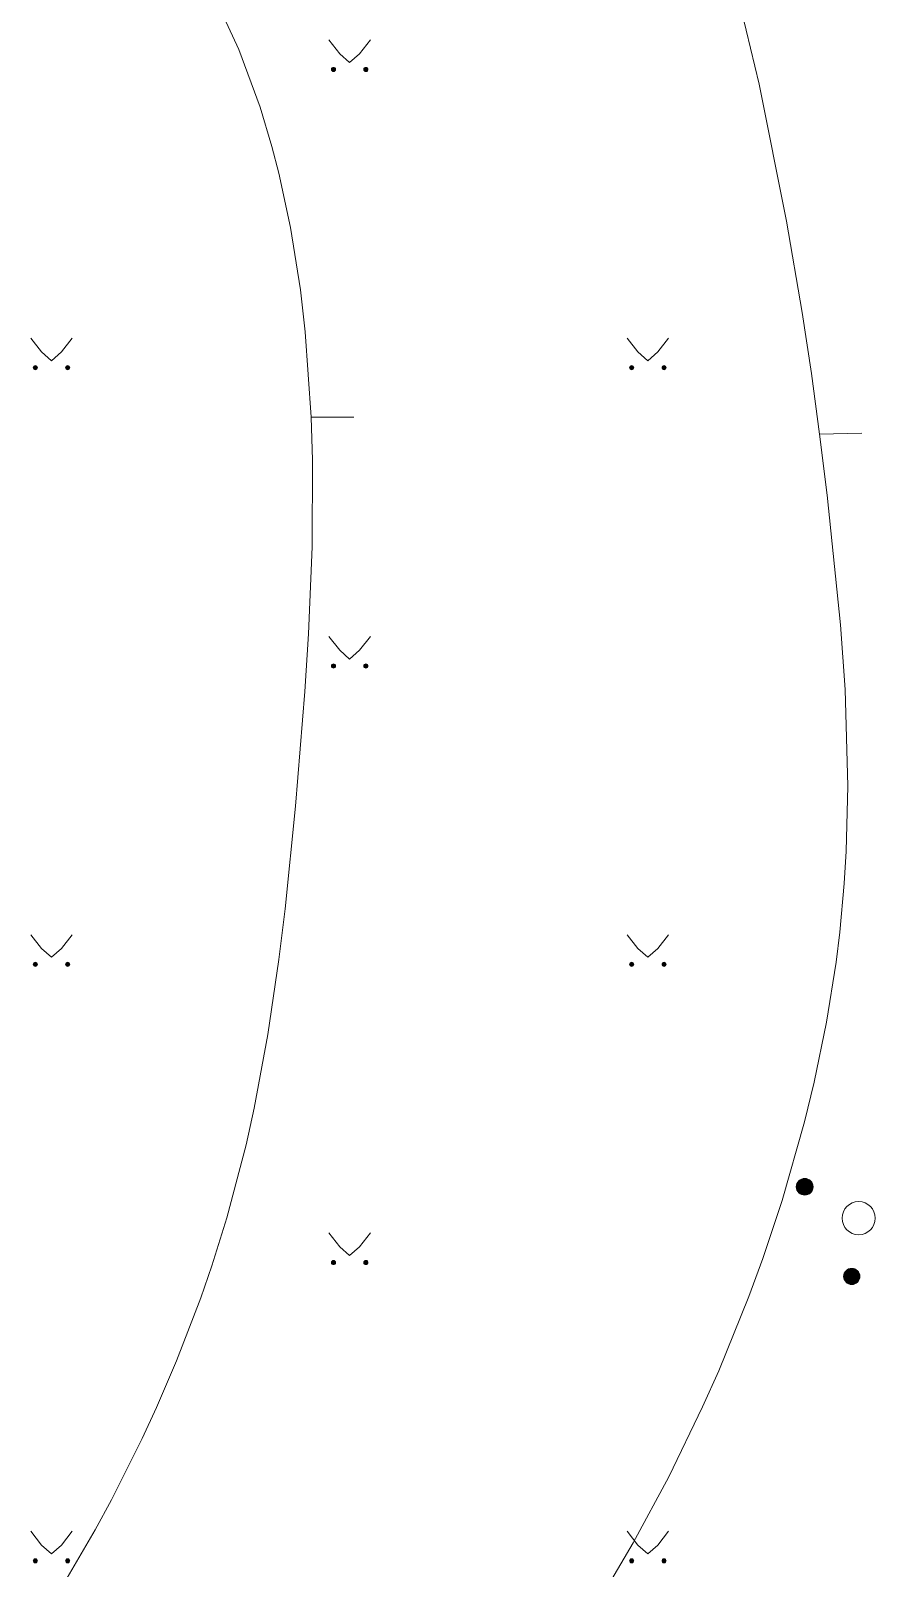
# Model space of a CAD drawing. Extents: x 1000 to 4000, y -5000 to -1000.
# Drawn here: x 1139 to 1178.6, y -4816.6 to -4744.4 of the extents above; entities that cross this region are included whole.
import ezdxf

# ---------------------------------------------------------------- set-up
doc = ezdxf.new("R2010")
doc.units = 0
doc.header["$MEASUREMENT"] = 0
doc.layers.add('СЛОЙ_41', color=7, linetype='CONTINUOUS')
doc.layers.add('СЛОЙ_50', color=7, linetype='CONTINUOUS')

# ---------------------------------------------------------------- blocks, each defined once
blk = doc.blocks.new('*U100')
at = {"layer": 'СЛОЙ_41', "color": 3, "linetype": 'Continuous'}
for points in [[(-2.919, 1.419), (-2.925, 1.468), (-2.919, 1.545)], [(-2.916, 1.391), (-2.919, 1.545), (-2.916, 1.557)], [(-2.919, 1.419), (-2.919, 1.545), (-2.916, 1.391)], [(-2.899, 1.338), (-2.916, 1.557), (-2.899, 1.619)], [(-2.916, 1.391), (-2.916, 1.557), (-2.899, 1.338)], [(-2.892, 1.317), (-2.899, 1.619), (-2.892, 1.632)], [(-2.899, 1.338), (-2.899, 1.619), (-2.892, 1.317)], [(-2.864, 1.267), (-2.892, 1.632), (-2.864, 1.688)], [(-2.892, 1.317), (-2.892, 1.632), (-2.864, 1.267)], [(-2.854, 1.25), (-2.864, 1.688), (-2.854, 1.7)], [(-2.864, 1.267), (-2.864, 1.688), (-2.854, 1.25)], [(-2.816, 1.206), (-2.854, 1.7), (-2.816, 1.749)], [(-2.854, 1.25), (-2.854, 1.7), (-2.816, 1.206)], [(-2.804, 1.191), (-2.816, 1.749), (-2.804, 1.759)], [(-2.816, 1.206), (-2.816, 1.749), (-2.804, 1.191)], [(-2.757, 1.155), (-2.804, 1.759), (-2.757, 1.799)], [(-2.804, 1.191), (-2.804, 1.759), (-2.757, 1.155)], [(-2.743, 1.144), (-2.757, 1.799), (-2.743, 1.807)], [(-2.757, 1.155), (-2.757, 1.799), (-2.743, 1.144)], [(-2.69, 1.117), (-2.743, 1.807), (-2.69, 1.837)], [(-2.743, 1.144), (-2.743, 1.807), (-2.69, 1.117)], [(-2.674, 1.109), (-2.69, 1.837), (-2.674, 1.842)], [(-2.69, 1.117), (-2.69, 1.837), (-2.674, 1.109)], [(-2.616, 1.093), (-2.674, 1.842), (-2.616, 1.861)], [(-2.674, 1.109), (-2.674, 1.842), (-2.616, 1.093)], [(-2.6, 1.088), (-2.616, 1.861), (-2.6, 1.863)], [(-2.616, 1.093), (-2.616, 1.861), (-2.6, 1.088)], [(-2.54, 1.083), (-2.6, 1.863), (-2.54, 1.87)], [(-2.6, 1.088), (-2.6, 1.863), (-2.54, 1.083)], [(-2.54, 1.083), (-2.54, 1.87), (-2.523, 1.082)]]:
    blk.add_solid(points, dxfattribs=at)
at = {"layer": 'СЛОЙ_41', "color": 3, "linetype": 'Continuous', "extrusion": (0, 0, -1)}
for points in [[(2.523, 1.082), (2.54, 1.87), (2.523, 1.869)], [(2.523, 1.082), (2.523, 1.869), (2.463, 1.089)], [(2.463, 1.089), (2.523, 1.869), (2.463, 1.864)], [(2.463, 1.089), (2.463, 1.864), (2.446, 1.091)], [(2.446, 1.091), (2.463, 1.864), (2.446, 1.86)], [(2.446, 1.091), (2.446, 1.86), (2.388, 1.11)], [(2.388, 1.11), (2.446, 1.86), (2.388, 1.844)], [(2.388, 1.11), (2.388, 1.844), (2.372, 1.115)], [(2.372, 1.115), (2.388, 1.844), (2.372, 1.836)], [(2.372, 1.115), (2.372, 1.836), (2.319, 1.145)], [(2.319, 1.145), (2.372, 1.836), (2.319, 1.809)], [(2.319, 1.145), (2.319, 1.809), (2.305, 1.153)], [(2.305, 1.153), (2.319, 1.809), (2.305, 1.797)], [(2.305, 1.153), (2.305, 1.797), (2.259, 1.193)], [(2.259, 1.193), (2.305, 1.797), (2.259, 1.761)], [(2.259, 1.193), (2.259, 1.761), (2.246, 1.204)], [(2.246, 1.204), (2.259, 1.761), (2.246, 1.747)], [(2.246, 1.204), (2.246, 1.747), (2.208, 1.252)], [(2.208, 1.252), (2.246, 1.747), (2.208, 1.702)], [(2.208, 1.252), (2.208, 1.702), (2.199, 1.264)], [(2.199, 1.264), (2.208, 1.702), (2.199, 1.685)], [(2.199, 1.264), (2.199, 1.685), (2.17, 1.32)], [(2.17, 1.32), (2.199, 1.685), (2.17, 1.635)], [(2.17, 1.32), (2.17, 1.635), (2.164, 1.333)], [(2.164, 1.333), (2.17, 1.635), (2.164, 1.615)], [(2.164, 1.333), (2.164, 1.615), (2.146, 1.396)], [(2.146, 1.396), (2.164, 1.615), (2.146, 1.562)], [(2.146, 1.396), (2.146, 1.562), (2.143, 1.408)], [(2.143, 1.408), (2.146, 1.562), (2.143, 1.534)], [(2.143, 1.408), (2.143, 1.534), (2.137, 1.485)]]:
    blk.add_solid(points, dxfattribs=at)
blk = doc.blocks.new('*U102')
at = {"layer": 'СЛОЙ_41', "color": 3, "linetype": 'Continuous'}
for points in [[(-0.698, -2.79), (-0.704, -2.743), (-0.698, -2.669)], [(-0.695, -2.817), (-0.698, -2.669), (-0.695, -2.657)], [(-0.698, -2.79), (-0.698, -2.669), (-0.695, -2.817)], [(-0.678, -2.869), (-0.695, -2.657), (-0.678, -2.597)], [(-0.695, -2.817), (-0.695, -2.657), (-0.678, -2.869)], [(-0.672, -2.888), (-0.678, -2.597), (-0.672, -2.584)], [(-0.678, -2.869), (-0.678, -2.597), (-0.672, -2.888)], [(-0.644, -2.937), (-0.672, -2.584), (-0.644, -2.53)], [(-0.672, -2.888), (-0.672, -2.584), (-0.644, -2.937)], [(-0.635, -2.953), (-0.644, -2.53), (-0.635, -2.518)], [(-0.644, -2.937), (-0.644, -2.53), (-0.635, -2.953)], [(-0.598, -2.996), (-0.635, -2.518), (-0.598, -2.471)], [(-0.635, -2.953), (-0.635, -2.518), (-0.598, -2.996)], [(-0.587, -3.01), (-0.598, -2.471), (-0.587, -2.461)], [(-0.598, -2.996), (-0.598, -2.471), (-0.587, -3.01)], [(-0.542, -3.045), (-0.587, -2.461), (-0.542, -2.423)], [(-0.587, -3.01), (-0.587, -2.461), (-0.542, -3.045)], [(-0.528, -3.056), (-0.542, -2.423), (-0.528, -2.415)], [(-0.542, -3.045), (-0.542, -2.423), (-0.528, -3.056)], [(-0.477, -3.082), (-0.528, -2.415), (-0.477, -2.386)], [(-0.528, -3.056), (-0.528, -2.415), (-0.477, -3.082)], [(-0.461, -3.09), (-0.477, -2.386), (-0.461, -2.381)], [(-0.477, -3.082), (-0.477, -2.386), (-0.461, -3.09)], [(-0.406, -3.105), (-0.461, -2.381), (-0.406, -2.363)], [(-0.461, -3.09), (-0.461, -2.381), (-0.406, -3.105)], [(-0.389, -3.11), (-0.406, -2.363), (-0.389, -2.361)], [(-0.406, -3.105), (-0.406, -2.363), (-0.389, -3.11)], [(-0.332, -3.114), (-0.389, -2.361), (-0.332, -2.354)], [(-0.389, -3.11), (-0.389, -2.361), (-0.332, -3.114)], [(-0.332, -3.114), (-0.332, -2.354), (-0.315, -3.115)]]:
    blk.add_solid(points, dxfattribs=at)
at = {"layer": 'СЛОЙ_41', "color": 3, "linetype": 'Continuous', "extrusion": (0, 0, -1)}
for points in [[(0.315, -3.115), (0.332, -2.354), (0.315, -2.355)], [(0.315, -3.115), (0.315, -2.355), (0.257, -3.108)], [(0.257, -3.108), (0.315, -2.355), (0.257, -2.36)], [(0.257, -3.108), (0.257, -2.36), (0.241, -3.106)], [(0.241, -3.106), (0.257, -2.36), (0.241, -2.364)], [(0.241, -3.106), (0.241, -2.364), (0.185, -3.088)], [(0.185, -3.088), (0.241, -2.364), (0.185, -2.38)], [(0.185, -3.088), (0.185, -2.38), (0.17, -3.083)], [(0.17, -3.083), (0.185, -2.38), (0.17, -2.388)], [(0.17, -3.083), (0.17, -2.388), (0.119, -3.054)], [(0.119, -3.054), (0.17, -2.388), (0.119, -2.413)], [(0.119, -3.054), (0.119, -2.413), (0.105, -3.047)], [(0.105, -3.047), (0.119, -2.413), (0.105, -2.424)], [(0.105, -3.047), (0.105, -2.424), (0.06, -3.008)], [(0.06, -3.008), (0.105, -2.424), (0.06, -2.46)], [(0.06, -3.008), (0.06, -2.46), (0.048, -2.998)], [(0.048, -2.998), (0.06, -2.46), (0.048, -2.473)], [(0.048, -2.998), (0.048, -2.473), (0.011, -2.951)], [(0.011, -2.951), (0.048, -2.473), (0.011, -2.516)], [(0.011, -2.951), (0.011, -2.516), (0.002, -2.939)], [(0.002, -2.939), (0.011, -2.516), (0.002, -2.533)], [(0.002, -2.939), (0.002, -2.533), (-0.025, -2.885)], [(-0.025, -2.885), (0.002, -2.533), (-0.025, -2.581)], [(-0.025, -2.885), (-0.025, -2.581), (-0.032, -2.873)], [(-0.032, -2.873), (-0.025, -2.581), (-0.032, -2.601)], [(-0.032, -2.873), (-0.032, -2.601), (-0.048, -2.812)], [(-0.048, -2.812), (-0.032, -2.601), (-0.048, -2.652)], [(-0.048, -2.812), (-0.048, -2.652), (-0.052, -2.801)], [(-0.052, -2.801), (-0.048, -2.652), (-0.052, -2.679)], [(-0.052, -2.801), (-0.052, -2.679), (-0.057, -2.726)]]:
    blk.add_solid(points, dxfattribs=at)

msp = doc.modelspace()

# ---------------------------------------------------------------- linework, layer by layer
at = {"layer": 'СЛОЙ_41', "color": 253, "linetype": 'Continuous', "lineweight": 0}
for p, q in [((1152.954, -4744.838), (1153.464, -4745.488)), ((1154.904, -4744.838), (1154.394, -4745.488)), ((1153.464, -4745.488), (1153.924, -4745.898)), ((1154.394, -4745.488), (1153.924, -4745.898)), ((1138.954, -4758.838), (1139.464, -4759.488)), ((1140.904, -4758.838), (1140.394, -4759.488)), ((1166.954, -4758.838), (1167.464, -4759.488)), ((1168.904, -4758.838), (1168.394, -4759.488)), ((1139.464, -4759.488), (1139.924, -4759.898)), ((1140.394, -4759.488), (1139.924, -4759.898)), ((1167.464, -4759.488), (1167.924, -4759.898)), ((1168.394, -4759.488), (1167.924, -4759.898)), ((1152.954, -4772.838), (1153.464, -4773.488)), ((1154.904, -4772.838), (1154.394, -4773.488)), ((1153.464, -4773.488), (1153.924, -4773.898)), ((1154.394, -4773.488), (1153.924, -4773.898)), ((1138.954, -4786.838), (1139.464, -4787.488)), ((1140.904, -4786.838), (1140.394, -4787.488)), ((1166.954, -4786.838), (1167.464, -4787.488)), ((1168.904, -4786.838), (1168.394, -4787.488)), ((1139.464, -4787.488), (1139.924, -4787.898)), ((1140.394, -4787.488), (1139.924, -4787.898)), ((1167.464, -4787.488), (1167.924, -4787.898)), ((1168.394, -4787.488), (1167.924, -4787.898)), ((1152.954, -4800.838), (1153.464, -4801.488)), ((1154.904, -4800.838), (1154.394, -4801.488)), ((1153.464, -4801.488), (1153.924, -4801.898)), ((1154.394, -4801.488), (1153.924, -4801.898)), ((1138.954, -4814.838), (1139.464, -4815.488)), ((1140.904, -4814.838), (1140.394, -4815.488)), ((1166.954, -4814.838), (1167.464, -4815.488)), ((1168.904, -4814.838), (1168.394, -4815.488)), ((1139.464, -4815.488), (1139.924, -4815.898)), ((1140.394, -4815.488), (1139.924, -4815.898)), ((1167.464, -4815.488), (1167.924, -4815.898)), ((1168.394, -4815.488), (1167.924, -4815.898))]:
    msp.add_line(p, q, dxfattribs=at)
for centre, radius in [((1153.168, -4746.226), 0.0976), ((1154.689, -4746.226), 0.0976), ((1139.168, -4760.226), 0.0976), ((1140.689, -4760.226), 0.0976), ((1167.168, -4760.226), 0.0976), ((1168.689, -4760.226), 0.0976), ((1153.168, -4774.226), 0.0976), ((1154.689, -4774.226), 0.0976), ((1139.168, -4788.226), 0.0976), ((1140.689, -4788.226), 0.0976), ((1167.168, -4788.226), 0.0976), ((1168.689, -4788.226), 0.0976), ((1175.292, -4798.668), 0.394), ((1177.824, -4800.144), 0.78), ((1153.168, -4802.226), 0.0976), ((1154.689, -4802.226), 0.0976), ((1177.5, -4802.879), 0.381), ((1139.168, -4816.226), 0.0976), ((1140.689, -4816.226), 0.0976), ((1167.168, -4816.226), 0.0976), ((1168.689, -4816.226), 0.0976)]:
    msp.add_circle(centre, radius, dxfattribs=at)
for points in [[(1153.072, -4746.245), (1153.07, -4746.226), (1153.072, -4746.207)], [(1153.077, -4746.263), (1153.072, -4746.207), (1153.077, -4746.189)], [(1153.072, -4746.245), (1153.072, -4746.207), (1153.077, -4746.263)], [(1153.086, -4746.28), (1153.077, -4746.189), (1153.086, -4746.172)], [(1153.077, -4746.263), (1153.077, -4746.189), (1153.086, -4746.28)], [(1153.099, -4746.295), (1153.086, -4746.172), (1153.099, -4746.157)], [(1153.086, -4746.28), (1153.086, -4746.172), (1153.099, -4746.295)], [(1153.113, -4746.307), (1153.099, -4746.157), (1153.113, -4746.145)], [(1153.099, -4746.295), (1153.099, -4746.157), (1153.113, -4746.307)], [(1153.13, -4746.316), (1153.113, -4746.145), (1153.13, -4746.136)], [(1153.113, -4746.307), (1153.113, -4746.145), (1153.13, -4746.316)], [(1153.149, -4746.322), (1153.13, -4746.136), (1153.149, -4746.13)], [(1153.13, -4746.316), (1153.13, -4746.136), (1153.149, -4746.322)], [(1153.168, -4746.324), (1153.149, -4746.13), (1153.168, -4746.128)], [(1153.149, -4746.322), (1153.149, -4746.13), (1153.168, -4746.324)], [(1154.593, -4746.245), (1154.591, -4746.226), (1154.593, -4746.207)], [(1154.598, -4746.263), (1154.593, -4746.207), (1154.598, -4746.189)], [(1154.593, -4746.245), (1154.593, -4746.207), (1154.598, -4746.263)], [(1154.607, -4746.28), (1154.598, -4746.189), (1154.607, -4746.172)], [(1154.598, -4746.263), (1154.598, -4746.189), (1154.607, -4746.28)], [(1154.62, -4746.295), (1154.607, -4746.172), (1154.62, -4746.157)], [(1154.607, -4746.28), (1154.607, -4746.172), (1154.62, -4746.295)], [(1154.634, -4746.307), (1154.62, -4746.157), (1154.634, -4746.145)], [(1154.62, -4746.295), (1154.62, -4746.157), (1154.634, -4746.307)], [(1154.651, -4746.316), (1154.634, -4746.145), (1154.651, -4746.136)], [(1154.634, -4746.307), (1154.634, -4746.145), (1154.651, -4746.316)], [(1154.67, -4746.322), (1154.651, -4746.136), (1154.67, -4746.13)], [(1154.651, -4746.316), (1154.651, -4746.136), (1154.67, -4746.322)], [(1154.689, -4746.324), (1154.67, -4746.13), (1154.689, -4746.128)], [(1154.67, -4746.322), (1154.67, -4746.13), (1154.689, -4746.324)], [(1139.072, -4760.245), (1139.07, -4760.226), (1139.072, -4760.207)], [(1139.077, -4760.263), (1139.072, -4760.207), (1139.077, -4760.189)], [(1139.072, -4760.245), (1139.072, -4760.207), (1139.077, -4760.263)], [(1139.086, -4760.28), (1139.077, -4760.189), (1139.086, -4760.172)], [(1139.077, -4760.263), (1139.077, -4760.189), (1139.086, -4760.28)], [(1139.099, -4760.295), (1139.086, -4760.172), (1139.099, -4760.157)], [(1139.086, -4760.28), (1139.086, -4760.172), (1139.099, -4760.295)], [(1139.113, -4760.307), (1139.099, -4760.157), (1139.113, -4760.145)], [(1139.099, -4760.295), (1139.099, -4760.157), (1139.113, -4760.307)], [(1139.13, -4760.316), (1139.113, -4760.145), (1139.13, -4760.136)], [(1139.113, -4760.307), (1139.113, -4760.145), (1139.13, -4760.316)], [(1139.149, -4760.322), (1139.13, -4760.136), (1139.149, -4760.13)], [(1139.13, -4760.316), (1139.13, -4760.136), (1139.149, -4760.322)], [(1139.168, -4760.324), (1139.149, -4760.13), (1139.168, -4760.128)], [(1139.149, -4760.322), (1139.149, -4760.13), (1139.168, -4760.324)], [(1140.593, -4760.245), (1140.591, -4760.226), (1140.593, -4760.207)], [(1140.598, -4760.263), (1140.593, -4760.207), (1140.598, -4760.189)], [(1140.593, -4760.245), (1140.593, -4760.207), (1140.598, -4760.263)], [(1140.607, -4760.28), (1140.598, -4760.189), (1140.607, -4760.172)], [(1140.598, -4760.263), (1140.598, -4760.189), (1140.607, -4760.28)], [(1140.62, -4760.295), (1140.607, -4760.172), (1140.62, -4760.157)], [(1140.607, -4760.28), (1140.607, -4760.172), (1140.62, -4760.295)], [(1140.634, -4760.307), (1140.62, -4760.157), (1140.634, -4760.145)], [(1140.62, -4760.295), (1140.62, -4760.157), (1140.634, -4760.307)], [(1140.651, -4760.316), (1140.634, -4760.145), (1140.651, -4760.136)], [(1140.634, -4760.307), (1140.634, -4760.145), (1140.651, -4760.316)], [(1140.67, -4760.322), (1140.651, -4760.136), (1140.67, -4760.13)], [(1140.651, -4760.316), (1140.651, -4760.136), (1140.67, -4760.322)], [(1140.689, -4760.324), (1140.67, -4760.13), (1140.689, -4760.128)], [(1140.67, -4760.322), (1140.67, -4760.13), (1140.689, -4760.324)], [(1167.072, -4760.245), (1167.07, -4760.226), (1167.072, -4760.207)], [(1167.077, -4760.263), (1167.072, -4760.207), (1167.077, -4760.189)], [(1167.072, -4760.245), (1167.072, -4760.207), (1167.077, -4760.263)], [(1167.086, -4760.28), (1167.077, -4760.189), (1167.086, -4760.172)], [(1167.077, -4760.263), (1167.077, -4760.189), (1167.086, -4760.28)], [(1167.099, -4760.295), (1167.086, -4760.172), (1167.099, -4760.157)], [(1167.086, -4760.28), (1167.086, -4760.172), (1167.099, -4760.295)], [(1167.113, -4760.307), (1167.099, -4760.157), (1167.113, -4760.145)], [(1167.099, -4760.295), (1167.099, -4760.157), (1167.113, -4760.307)], [(1167.13, -4760.316), (1167.113, -4760.145), (1167.13, -4760.136)], [(1167.113, -4760.307), (1167.113, -4760.145), (1167.13, -4760.316)], [(1167.149, -4760.322), (1167.13, -4760.136), (1167.149, -4760.13)], [(1167.13, -4760.316), (1167.13, -4760.136), (1167.149, -4760.322)], [(1167.168, -4760.324), (1167.149, -4760.13), (1167.168, -4760.128)], [(1167.149, -4760.322), (1167.149, -4760.13), (1167.168, -4760.324)], [(1168.593, -4760.245), (1168.591, -4760.226), (1168.593, -4760.207)], [(1168.598, -4760.263), (1168.593, -4760.207), (1168.598, -4760.189)], [(1168.593, -4760.245), (1168.593, -4760.207), (1168.598, -4760.263)], [(1168.607, -4760.28), (1168.598, -4760.189), (1168.607, -4760.172)], [(1168.598, -4760.263), (1168.598, -4760.189), (1168.607, -4760.28)], [(1168.62, -4760.295), (1168.607, -4760.172), (1168.62, -4760.157)], [(1168.607, -4760.28), (1168.607, -4760.172), (1168.62, -4760.295)], [(1168.634, -4760.307), (1168.62, -4760.157), (1168.634, -4760.145)], [(1168.62, -4760.295), (1168.62, -4760.157), (1168.634, -4760.307)], [(1168.651, -4760.316), (1168.634, -4760.145), (1168.651, -4760.136)], [(1168.634, -4760.307), (1168.634, -4760.145), (1168.651, -4760.316)], [(1168.67, -4760.322), (1168.651, -4760.136), (1168.67, -4760.13)], [(1168.651, -4760.316), (1168.651, -4760.136), (1168.67, -4760.322)], [(1168.689, -4760.324), (1168.67, -4760.13), (1168.689, -4760.128)], [(1168.67, -4760.322), (1168.67, -4760.13), (1168.689, -4760.324)], [(1153.072, -4774.245), (1153.07, -4774.226), (1153.072, -4774.207)], [(1153.077, -4774.263), (1153.072, -4774.207), (1153.077, -4774.189)], [(1153.072, -4774.245), (1153.072, -4774.207), (1153.077, -4774.263)], [(1153.086, -4774.28), (1153.077, -4774.189), (1153.086, -4774.172)], [(1153.077, -4774.263), (1153.077, -4774.189), (1153.086, -4774.28)], [(1153.099, -4774.295), (1153.086, -4774.172), (1153.099, -4774.157)], [(1153.086, -4774.28), (1153.086, -4774.172), (1153.099, -4774.295)], [(1153.113, -4774.307), (1153.099, -4774.157), (1153.113, -4774.145)], [(1153.099, -4774.295), (1153.099, -4774.157), (1153.113, -4774.307)], [(1153.13, -4774.316), (1153.113, -4774.145), (1153.13, -4774.136)], [(1153.113, -4774.307), (1153.113, -4774.145), (1153.13, -4774.316)], [(1153.149, -4774.322), (1153.13, -4774.136), (1153.149, -4774.13)], [(1153.13, -4774.316), (1153.13, -4774.136), (1153.149, -4774.322)], [(1153.168, -4774.324), (1153.149, -4774.13), (1153.168, -4774.128)], [(1153.149, -4774.322), (1153.149, -4774.13), (1153.168, -4774.324)], [(1154.593, -4774.245), (1154.591, -4774.226), (1154.593, -4774.207)], [(1154.598, -4774.263), (1154.593, -4774.207), (1154.598, -4774.189)], [(1154.593, -4774.245), (1154.593, -4774.207), (1154.598, -4774.263)], [(1154.607, -4774.28), (1154.598, -4774.189), (1154.607, -4774.172)], [(1154.598, -4774.263), (1154.598, -4774.189), (1154.607, -4774.28)], [(1154.62, -4774.295), (1154.607, -4774.172), (1154.62, -4774.157)], [(1154.607, -4774.28), (1154.607, -4774.172), (1154.62, -4774.295)], [(1154.634, -4774.307), (1154.62, -4774.157), (1154.634, -4774.145)], [(1154.62, -4774.295), (1154.62, -4774.157), (1154.634, -4774.307)], [(1154.651, -4774.316), (1154.634, -4774.145), (1154.651, -4774.136)], [(1154.634, -4774.307), (1154.634, -4774.145), (1154.651, -4774.316)], [(1154.67, -4774.322), (1154.651, -4774.136), (1154.67, -4774.13)], [(1154.651, -4774.316), (1154.651, -4774.136), (1154.67, -4774.322)], [(1154.689, -4774.324), (1154.67, -4774.13), (1154.689, -4774.128)], [(1154.67, -4774.322), (1154.67, -4774.13), (1154.689, -4774.324)], [(1139.113, -4788.307), (1139.099, -4788.157), (1139.113, -4788.145)], [(1139.13, -4788.316), (1139.113, -4788.145), (1139.13, -4788.136)], [(1139.113, -4788.307), (1139.113, -4788.145), (1139.13, -4788.316)], [(1139.149, -4788.322), (1139.13, -4788.136), (1139.149, -4788.13)], [(1139.13, -4788.316), (1139.13, -4788.136), (1139.149, -4788.322)], [(1139.168, -4788.324), (1139.149, -4788.13), (1139.168, -4788.128)], [(1139.149, -4788.322), (1139.149, -4788.13), (1139.168, -4788.324)], [(1140.634, -4788.307), (1140.62, -4788.157), (1140.634, -4788.145)], [(1140.651, -4788.316), (1140.634, -4788.145), (1140.651, -4788.136)], [(1140.634, -4788.307), (1140.634, -4788.145), (1140.651, -4788.316)], [(1140.67, -4788.322), (1140.651, -4788.136), (1140.67, -4788.13)], [(1140.651, -4788.316), (1140.651, -4788.136), (1140.67, -4788.322)], [(1140.689, -4788.324), (1140.67, -4788.13), (1140.689, -4788.128)], [(1140.67, -4788.322), (1140.67, -4788.13), (1140.689, -4788.324)], [(1167.113, -4788.307), (1167.099, -4788.157), (1167.113, -4788.145)], [(1167.13, -4788.316), (1167.113, -4788.145), (1167.13, -4788.136)], [(1167.113, -4788.307), (1167.113, -4788.145), (1167.13, -4788.316)], [(1167.149, -4788.322), (1167.13, -4788.136), (1167.149, -4788.13)], [(1167.13, -4788.316), (1167.13, -4788.136), (1167.149, -4788.322)], [(1167.168, -4788.324), (1167.149, -4788.13), (1167.168, -4788.128)], [(1167.149, -4788.322), (1167.149, -4788.13), (1167.168, -4788.324)], [(1168.634, -4788.307), (1168.62, -4788.157), (1168.634, -4788.145)], [(1168.651, -4788.316), (1168.634, -4788.145), (1168.651, -4788.136)], [(1168.634, -4788.307), (1168.634, -4788.145), (1168.651, -4788.316)], [(1168.67, -4788.322), (1168.651, -4788.136), (1168.67, -4788.13)], [(1168.651, -4788.316), (1168.651, -4788.136), (1168.67, -4788.322)], [(1168.689, -4788.324), (1168.67, -4788.13), (1168.689, -4788.128)], [(1168.67, -4788.322), (1168.67, -4788.13), (1168.689, -4788.324)], [(1139.072, -4788.245), (1139.07, -4788.226), (1139.072, -4788.207)], [(1139.077, -4788.263), (1139.072, -4788.207), (1139.077, -4788.189)], [(1139.072, -4788.245), (1139.072, -4788.207), (1139.077, -4788.263)], [(1139.086, -4788.28), (1139.077, -4788.189), (1139.086, -4788.172)], [(1139.077, -4788.263), (1139.077, -4788.189), (1139.086, -4788.28)], [(1139.099, -4788.295), (1139.086, -4788.172), (1139.099, -4788.157)], [(1139.086, -4788.28), (1139.086, -4788.172), (1139.099, -4788.295)], [(1139.099, -4788.295), (1139.099, -4788.157), (1139.113, -4788.307)], [(1140.593, -4788.245), (1140.591, -4788.226), (1140.593, -4788.207)], [(1140.598, -4788.263), (1140.593, -4788.207), (1140.598, -4788.189)], [(1140.593, -4788.245), (1140.593, -4788.207), (1140.598, -4788.263)], [(1140.607, -4788.28), (1140.598, -4788.189), (1140.607, -4788.172)], [(1140.598, -4788.263), (1140.598, -4788.189), (1140.607, -4788.28)], [(1140.62, -4788.295), (1140.607, -4788.172), (1140.62, -4788.157)], [(1140.607, -4788.28), (1140.607, -4788.172), (1140.62, -4788.295)], [(1140.62, -4788.295), (1140.62, -4788.157), (1140.634, -4788.307)], [(1167.072, -4788.245), (1167.07, -4788.226), (1167.072, -4788.207)], [(1167.077, -4788.263), (1167.072, -4788.207), (1167.077, -4788.189)], [(1167.072, -4788.245), (1167.072, -4788.207), (1167.077, -4788.263)], [(1167.086, -4788.28), (1167.077, -4788.189), (1167.086, -4788.172)], [(1167.077, -4788.263), (1167.077, -4788.189), (1167.086, -4788.28)], [(1167.099, -4788.295), (1167.086, -4788.172), (1167.099, -4788.157)], [(1167.086, -4788.28), (1167.086, -4788.172), (1167.099, -4788.295)], [(1167.099, -4788.295), (1167.099, -4788.157), (1167.113, -4788.307)], [(1168.593, -4788.245), (1168.591, -4788.226), (1168.593, -4788.207)], [(1168.598, -4788.263), (1168.593, -4788.207), (1168.598, -4788.189)], [(1168.593, -4788.245), (1168.593, -4788.207), (1168.598, -4788.263)], [(1168.607, -4788.28), (1168.598, -4788.189), (1168.607, -4788.172)], [(1168.598, -4788.263), (1168.598, -4788.189), (1168.607, -4788.28)], [(1168.62, -4788.295), (1168.607, -4788.172), (1168.62, -4788.157)], [(1168.607, -4788.28), (1168.607, -4788.172), (1168.62, -4788.295)], [(1168.62, -4788.295), (1168.62, -4788.157), (1168.634, -4788.307)], [(1153.072, -4802.245), (1153.07, -4802.226), (1153.072, -4802.207)], [(1153.077, -4802.263), (1153.072, -4802.207), (1153.077, -4802.189)], [(1153.072, -4802.245), (1153.072, -4802.207), (1153.077, -4802.263)], [(1153.086, -4802.28), (1153.077, -4802.189), (1153.086, -4802.172)], [(1153.077, -4802.263), (1153.077, -4802.189), (1153.086, -4802.28)], [(1153.099, -4802.295), (1153.086, -4802.172), (1153.099, -4802.157)], [(1153.086, -4802.28), (1153.086, -4802.172), (1153.099, -4802.295)], [(1153.113, -4802.307), (1153.099, -4802.157), (1153.113, -4802.145)], [(1153.099, -4802.295), (1153.099, -4802.157), (1153.113, -4802.307)], [(1153.13, -4802.316), (1153.113, -4802.145), (1153.13, -4802.136)], [(1153.113, -4802.307), (1153.113, -4802.145), (1153.13, -4802.316)], [(1153.149, -4802.322), (1153.13, -4802.136), (1153.149, -4802.13)], [(1153.13, -4802.316), (1153.13, -4802.136), (1153.149, -4802.322)], [(1153.168, -4802.324), (1153.149, -4802.13), (1153.168, -4802.128)], [(1153.149, -4802.322), (1153.149, -4802.13), (1153.168, -4802.324)], [(1154.593, -4802.245), (1154.591, -4802.226), (1154.593, -4802.207)], [(1154.598, -4802.263), (1154.593, -4802.207), (1154.598, -4802.189)], [(1154.593, -4802.245), (1154.593, -4802.207), (1154.598, -4802.263)], [(1154.607, -4802.28), (1154.598, -4802.189), (1154.607, -4802.172)], [(1154.598, -4802.263), (1154.598, -4802.189), (1154.607, -4802.28)], [(1154.62, -4802.295), (1154.607, -4802.172), (1154.62, -4802.157)], [(1154.607, -4802.28), (1154.607, -4802.172), (1154.62, -4802.295)], [(1154.634, -4802.307), (1154.62, -4802.157), (1154.634, -4802.145)], [(1154.62, -4802.295), (1154.62, -4802.157), (1154.634, -4802.307)], [(1154.651, -4802.316), (1154.634, -4802.145), (1154.651, -4802.136)], [(1154.634, -4802.307), (1154.634, -4802.145), (1154.651, -4802.316)], [(1154.67, -4802.322), (1154.651, -4802.136), (1154.67, -4802.13)], [(1154.651, -4802.316), (1154.651, -4802.136), (1154.67, -4802.322)], [(1154.689, -4802.324), (1154.67, -4802.13), (1154.689, -4802.128)], [(1154.67, -4802.322), (1154.67, -4802.13), (1154.689, -4802.324)], [(1139.072, -4816.245), (1139.07, -4816.226), (1139.072, -4816.207)], [(1139.077, -4816.263), (1139.072, -4816.207), (1139.077, -4816.189)], [(1139.072, -4816.245), (1139.072, -4816.207), (1139.077, -4816.263)], [(1139.086, -4816.28), (1139.077, -4816.189), (1139.086, -4816.172)], [(1139.077, -4816.263), (1139.077, -4816.189), (1139.086, -4816.28)], [(1139.099, -4816.295), (1139.086, -4816.172), (1139.099, -4816.157)], [(1139.086, -4816.28), (1139.086, -4816.172), (1139.099, -4816.295)], [(1139.113, -4816.307), (1139.099, -4816.157), (1139.113, -4816.145)], [(1139.099, -4816.295), (1139.099, -4816.157), (1139.113, -4816.307)], [(1139.13, -4816.316), (1139.113, -4816.145), (1139.13, -4816.136)], [(1139.113, -4816.307), (1139.113, -4816.145), (1139.13, -4816.316)], [(1139.149, -4816.322), (1139.13, -4816.136), (1139.149, -4816.13)], [(1139.13, -4816.316), (1139.13, -4816.136), (1139.149, -4816.322)], [(1139.168, -4816.324), (1139.149, -4816.13), (1139.168, -4816.128)], [(1139.149, -4816.322), (1139.149, -4816.13), (1139.168, -4816.324)], [(1140.593, -4816.245), (1140.591, -4816.226), (1140.593, -4816.207)], [(1140.598, -4816.263), (1140.593, -4816.207), (1140.598, -4816.189)], [(1140.593, -4816.245), (1140.593, -4816.207), (1140.598, -4816.263)], [(1140.607, -4816.28), (1140.598, -4816.189), (1140.607, -4816.172)], [(1140.598, -4816.263), (1140.598, -4816.189), (1140.607, -4816.28)], [(1140.62, -4816.295), (1140.607, -4816.172), (1140.62, -4816.157)], [(1140.607, -4816.28), (1140.607, -4816.172), (1140.62, -4816.295)], [(1140.634, -4816.307), (1140.62, -4816.157), (1140.634, -4816.145)], [(1140.62, -4816.295), (1140.62, -4816.157), (1140.634, -4816.307)], [(1140.651, -4816.316), (1140.634, -4816.145), (1140.651, -4816.136)], [(1140.634, -4816.307), (1140.634, -4816.145), (1140.651, -4816.316)], [(1140.67, -4816.322), (1140.651, -4816.136), (1140.67, -4816.13)], [(1140.651, -4816.316), (1140.651, -4816.136), (1140.67, -4816.322)], [(1140.689, -4816.324), (1140.67, -4816.13), (1140.689, -4816.128)], [(1140.67, -4816.322), (1140.67, -4816.13), (1140.689, -4816.324)], [(1167.072, -4816.245), (1167.07, -4816.226), (1167.072, -4816.207)], [(1167.077, -4816.263), (1167.072, -4816.207), (1167.077, -4816.189)], [(1167.072, -4816.245), (1167.072, -4816.207), (1167.077, -4816.263)], [(1167.086, -4816.28), (1167.077, -4816.189), (1167.086, -4816.172)], [(1167.077, -4816.263), (1167.077, -4816.189), (1167.086, -4816.28)], [(1167.099, -4816.295), (1167.086, -4816.172), (1167.099, -4816.157)], [(1167.086, -4816.28), (1167.086, -4816.172), (1167.099, -4816.295)], [(1167.113, -4816.307), (1167.099, -4816.157), (1167.113, -4816.145)], [(1167.099, -4816.295), (1167.099, -4816.157), (1167.113, -4816.307)], [(1167.13, -4816.316), (1167.113, -4816.145), (1167.13, -4816.136)], [(1167.113, -4816.307), (1167.113, -4816.145), (1167.13, -4816.316)], [(1167.149, -4816.322), (1167.13, -4816.136), (1167.149, -4816.13)], [(1167.13, -4816.316), (1167.13, -4816.136), (1167.149, -4816.322)], [(1167.168, -4816.324), (1167.149, -4816.13), (1167.168, -4816.128)], [(1167.149, -4816.322), (1167.149, -4816.13), (1167.168, -4816.324)], [(1168.593, -4816.245), (1168.591, -4816.226), (1168.593, -4816.207)], [(1168.598, -4816.263), (1168.593, -4816.207), (1168.598, -4816.189)], [(1168.593, -4816.245), (1168.593, -4816.207), (1168.598, -4816.263)], [(1168.607, -4816.28), (1168.598, -4816.189), (1168.607, -4816.172)], [(1168.598, -4816.263), (1168.598, -4816.189), (1168.607, -4816.28)], [(1168.62, -4816.295), (1168.607, -4816.172), (1168.62, -4816.157)], [(1168.607, -4816.28), (1168.607, -4816.172), (1168.62, -4816.295)], [(1168.634, -4816.307), (1168.62, -4816.157), (1168.634, -4816.145)], [(1168.62, -4816.295), (1168.62, -4816.157), (1168.634, -4816.307)], [(1168.651, -4816.316), (1168.634, -4816.145), (1168.651, -4816.136)], [(1168.634, -4816.307), (1168.634, -4816.145), (1168.651, -4816.316)], [(1168.67, -4816.322), (1168.651, -4816.136), (1168.67, -4816.13)], [(1168.651, -4816.316), (1168.651, -4816.136), (1168.67, -4816.322)], [(1168.689, -4816.324), (1168.67, -4816.13), (1168.689, -4816.128)], [(1168.67, -4816.322), (1168.67, -4816.13), (1168.689, -4816.324)]]:
    msp.add_solid(points, dxfattribs=at)
at = {"layer": 'СЛОЙ_41', "color": 253, "linetype": 'Continuous', "lineweight": 0, "extrusion": (0, 0, -1)}
for points in [[(-1153.168, -4746.324), (-1153.168, -4746.128), (-1153.187, -4746.322)], [(-1153.187, -4746.322), (-1153.168, -4746.128), (-1153.187, -4746.13)], [(-1153.187, -4746.322), (-1153.187, -4746.13), (-1153.205, -4746.316)], [(-1153.205, -4746.316), (-1153.187, -4746.13), (-1153.205, -4746.136)], [(-1153.205, -4746.316), (-1153.205, -4746.136), (-1153.222, -4746.307)], [(-1153.222, -4746.307), (-1153.205, -4746.136), (-1153.222, -4746.145)], [(-1153.222, -4746.307), (-1153.222, -4746.145), (-1153.237, -4746.295)], [(-1153.237, -4746.295), (-1153.222, -4746.145), (-1153.237, -4746.157)], [(-1153.237, -4746.295), (-1153.237, -4746.157), (-1153.249, -4746.28)], [(-1153.249, -4746.28), (-1153.237, -4746.157), (-1153.249, -4746.172)], [(-1153.249, -4746.28), (-1153.249, -4746.172), (-1153.258, -4746.263)], [(-1153.258, -4746.263), (-1153.249, -4746.172), (-1153.258, -4746.189)], [(-1153.258, -4746.263), (-1153.258, -4746.189), (-1153.263, -4746.245)], [(-1153.263, -4746.245), (-1153.258, -4746.189), (-1153.263, -4746.207)], [(-1153.263, -4746.245), (-1153.263, -4746.207), (-1153.265, -4746.226)], [(-1154.689, -4746.324), (-1154.689, -4746.128), (-1154.708, -4746.322)], [(-1154.708, -4746.322), (-1154.689, -4746.128), (-1154.708, -4746.13)], [(-1154.708, -4746.322), (-1154.708, -4746.13), (-1154.726, -4746.316)], [(-1154.726, -4746.316), (-1154.708, -4746.13), (-1154.726, -4746.136)], [(-1154.726, -4746.316), (-1154.726, -4746.136), (-1154.743, -4746.307)], [(-1154.743, -4746.307), (-1154.726, -4746.136), (-1154.743, -4746.145)], [(-1154.743, -4746.307), (-1154.743, -4746.145), (-1154.758, -4746.295)], [(-1154.758, -4746.295), (-1154.743, -4746.145), (-1154.758, -4746.157)], [(-1154.758, -4746.295), (-1154.758, -4746.157), (-1154.77, -4746.28)], [(-1154.77, -4746.28), (-1154.758, -4746.157), (-1154.77, -4746.172)], [(-1154.77, -4746.28), (-1154.77, -4746.172), (-1154.779, -4746.263)], [(-1154.779, -4746.263), (-1154.77, -4746.172), (-1154.779, -4746.189)], [(-1154.779, -4746.263), (-1154.779, -4746.189), (-1154.784, -4746.245)], [(-1154.784, -4746.245), (-1154.779, -4746.189), (-1154.784, -4746.207)], [(-1154.784, -4746.245), (-1154.784, -4746.207), (-1154.786, -4746.226)], [(-1139.168, -4760.324), (-1139.168, -4760.128), (-1139.187, -4760.322)], [(-1139.187, -4760.322), (-1139.168, -4760.128), (-1139.187, -4760.13)], [(-1139.187, -4760.322), (-1139.187, -4760.13), (-1139.205, -4760.316)], [(-1139.205, -4760.316), (-1139.187, -4760.13), (-1139.205, -4760.136)], [(-1139.205, -4760.316), (-1139.205, -4760.136), (-1139.222, -4760.307)], [(-1139.222, -4760.307), (-1139.205, -4760.136), (-1139.222, -4760.145)], [(-1139.222, -4760.307), (-1139.222, -4760.145), (-1139.237, -4760.295)], [(-1139.237, -4760.295), (-1139.222, -4760.145), (-1139.237, -4760.157)], [(-1139.237, -4760.295), (-1139.237, -4760.157), (-1139.249, -4760.28)], [(-1139.249, -4760.28), (-1139.237, -4760.157), (-1139.249, -4760.172)], [(-1139.249, -4760.28), (-1139.249, -4760.172), (-1139.258, -4760.263)], [(-1139.258, -4760.263), (-1139.249, -4760.172), (-1139.258, -4760.189)], [(-1139.258, -4760.263), (-1139.258, -4760.189), (-1139.263, -4760.245)], [(-1139.263, -4760.245), (-1139.258, -4760.189), (-1139.263, -4760.207)], [(-1139.263, -4760.245), (-1139.263, -4760.207), (-1139.265, -4760.226)], [(-1140.689, -4760.324), (-1140.689, -4760.128), (-1140.708, -4760.322)], [(-1140.708, -4760.322), (-1140.689, -4760.128), (-1140.708, -4760.13)], [(-1140.708, -4760.322), (-1140.708, -4760.13), (-1140.726, -4760.316)], [(-1140.726, -4760.316), (-1140.708, -4760.13), (-1140.726, -4760.136)], [(-1140.726, -4760.316), (-1140.726, -4760.136), (-1140.743, -4760.307)], [(-1140.743, -4760.307), (-1140.726, -4760.136), (-1140.743, -4760.145)], [(-1140.743, -4760.307), (-1140.743, -4760.145), (-1140.758, -4760.295)], [(-1140.758, -4760.295), (-1140.743, -4760.145), (-1140.758, -4760.157)], [(-1140.758, -4760.295), (-1140.758, -4760.157), (-1140.77, -4760.28)], [(-1140.77, -4760.28), (-1140.758, -4760.157), (-1140.77, -4760.172)], [(-1140.77, -4760.28), (-1140.77, -4760.172), (-1140.779, -4760.263)], [(-1140.779, -4760.263), (-1140.77, -4760.172), (-1140.779, -4760.189)], [(-1140.779, -4760.263), (-1140.779, -4760.189), (-1140.784, -4760.245)], [(-1140.784, -4760.245), (-1140.779, -4760.189), (-1140.784, -4760.207)], [(-1140.784, -4760.245), (-1140.784, -4760.207), (-1140.786, -4760.226)], [(-1167.168, -4760.324), (-1167.168, -4760.128), (-1167.187, -4760.322)], [(-1167.187, -4760.322), (-1167.168, -4760.128), (-1167.187, -4760.13)], [(-1167.187, -4760.322), (-1167.187, -4760.13), (-1167.205, -4760.316)], [(-1167.205, -4760.316), (-1167.187, -4760.13), (-1167.205, -4760.136)], [(-1167.205, -4760.316), (-1167.205, -4760.136), (-1167.222, -4760.307)], [(-1167.222, -4760.307), (-1167.205, -4760.136), (-1167.222, -4760.145)], [(-1167.222, -4760.307), (-1167.222, -4760.145), (-1167.237, -4760.295)], [(-1167.237, -4760.295), (-1167.222, -4760.145), (-1167.237, -4760.157)], [(-1167.237, -4760.295), (-1167.237, -4760.157), (-1167.249, -4760.28)], [(-1167.249, -4760.28), (-1167.237, -4760.157), (-1167.249, -4760.172)], [(-1167.249, -4760.28), (-1167.249, -4760.172), (-1167.258, -4760.263)], [(-1167.258, -4760.263), (-1167.249, -4760.172), (-1167.258, -4760.189)], [(-1167.258, -4760.263), (-1167.258, -4760.189), (-1167.263, -4760.245)], [(-1167.263, -4760.245), (-1167.258, -4760.189), (-1167.263, -4760.207)], [(-1167.263, -4760.245), (-1167.263, -4760.207), (-1167.265, -4760.226)], [(-1168.689, -4760.324), (-1168.689, -4760.128), (-1168.708, -4760.322)], [(-1168.708, -4760.322), (-1168.689, -4760.128), (-1168.708, -4760.13)], [(-1168.708, -4760.322), (-1168.708, -4760.13), (-1168.726, -4760.316)], [(-1168.726, -4760.316), (-1168.708, -4760.13), (-1168.726, -4760.136)], [(-1168.726, -4760.316), (-1168.726, -4760.136), (-1168.743, -4760.307)], [(-1168.743, -4760.307), (-1168.726, -4760.136), (-1168.743, -4760.145)], [(-1168.743, -4760.307), (-1168.743, -4760.145), (-1168.758, -4760.295)], [(-1168.758, -4760.295), (-1168.743, -4760.145), (-1168.758, -4760.157)], [(-1168.758, -4760.295), (-1168.758, -4760.157), (-1168.77, -4760.28)], [(-1168.77, -4760.28), (-1168.758, -4760.157), (-1168.77, -4760.172)], [(-1168.77, -4760.28), (-1168.77, -4760.172), (-1168.779, -4760.263)], [(-1168.779, -4760.263), (-1168.77, -4760.172), (-1168.779, -4760.189)], [(-1168.779, -4760.263), (-1168.779, -4760.189), (-1168.784, -4760.245)], [(-1168.784, -4760.245), (-1168.779, -4760.189), (-1168.784, -4760.207)], [(-1168.784, -4760.245), (-1168.784, -4760.207), (-1168.786, -4760.226)], [(-1153.168, -4774.324), (-1153.168, -4774.128), (-1153.187, -4774.322)], [(-1153.187, -4774.322), (-1153.168, -4774.128), (-1153.187, -4774.13)], [(-1153.187, -4774.322), (-1153.187, -4774.13), (-1153.205, -4774.316)], [(-1153.205, -4774.316), (-1153.187, -4774.13), (-1153.205, -4774.136)], [(-1153.205, -4774.316), (-1153.205, -4774.136), (-1153.222, -4774.307)], [(-1153.222, -4774.307), (-1153.205, -4774.136), (-1153.222, -4774.145)], [(-1153.222, -4774.307), (-1153.222, -4774.145), (-1153.237, -4774.295)], [(-1153.237, -4774.295), (-1153.222, -4774.145), (-1153.237, -4774.157)], [(-1153.237, -4774.295), (-1153.237, -4774.157), (-1153.249, -4774.28)], [(-1153.249, -4774.28), (-1153.237, -4774.157), (-1153.249, -4774.172)], [(-1153.249, -4774.28), (-1153.249, -4774.172), (-1153.258, -4774.263)], [(-1153.258, -4774.263), (-1153.249, -4774.172), (-1153.258, -4774.189)], [(-1153.258, -4774.263), (-1153.258, -4774.189), (-1153.263, -4774.245)], [(-1153.263, -4774.245), (-1153.258, -4774.189), (-1153.263, -4774.207)], [(-1153.263, -4774.245), (-1153.263, -4774.207), (-1153.265, -4774.226)], [(-1154.689, -4774.324), (-1154.689, -4774.128), (-1154.708, -4774.322)], [(-1154.708, -4774.322), (-1154.689, -4774.128), (-1154.708, -4774.13)], [(-1154.708, -4774.322), (-1154.708, -4774.13), (-1154.726, -4774.316)], [(-1154.726, -4774.316), (-1154.708, -4774.13), (-1154.726, -4774.136)], [(-1154.726, -4774.316), (-1154.726, -4774.136), (-1154.743, -4774.307)], [(-1154.743, -4774.307), (-1154.726, -4774.136), (-1154.743, -4774.145)], [(-1154.743, -4774.307), (-1154.743, -4774.145), (-1154.758, -4774.295)], [(-1154.758, -4774.295), (-1154.743, -4774.145), (-1154.758, -4774.157)], [(-1154.758, -4774.295), (-1154.758, -4774.157), (-1154.77, -4774.28)], [(-1154.77, -4774.28), (-1154.758, -4774.157), (-1154.77, -4774.172)], [(-1154.77, -4774.28), (-1154.77, -4774.172), (-1154.779, -4774.263)], [(-1154.779, -4774.263), (-1154.77, -4774.172), (-1154.779, -4774.189)], [(-1154.779, -4774.263), (-1154.779, -4774.189), (-1154.784, -4774.245)], [(-1154.784, -4774.245), (-1154.779, -4774.189), (-1154.784, -4774.207)], [(-1154.784, -4774.245), (-1154.784, -4774.207), (-1154.786, -4774.226)], [(-1139.168, -4788.324), (-1139.168, -4788.128), (-1139.187, -4788.322)], [(-1139.187, -4788.322), (-1139.168, -4788.128), (-1139.187, -4788.13)], [(-1139.187, -4788.322), (-1139.187, -4788.13), (-1139.205, -4788.316)], [(-1139.205, -4788.316), (-1139.187, -4788.13), (-1139.205, -4788.136)], [(-1139.205, -4788.316), (-1139.205, -4788.136), (-1139.222, -4788.307)], [(-1139.222, -4788.307), (-1139.205, -4788.136), (-1139.222, -4788.145)], [(-1139.222, -4788.307), (-1139.222, -4788.145), (-1139.237, -4788.295)], [(-1139.237, -4788.295), (-1139.222, -4788.145), (-1139.237, -4788.157)], [(-1140.689, -4788.324), (-1140.689, -4788.128), (-1140.708, -4788.322)], [(-1140.708, -4788.322), (-1140.689, -4788.128), (-1140.708, -4788.13)], [(-1140.708, -4788.322), (-1140.708, -4788.13), (-1140.726, -4788.316)], [(-1140.726, -4788.316), (-1140.708, -4788.13), (-1140.726, -4788.136)], [(-1140.726, -4788.316), (-1140.726, -4788.136), (-1140.743, -4788.307)], [(-1140.743, -4788.307), (-1140.726, -4788.136), (-1140.743, -4788.145)], [(-1140.743, -4788.307), (-1140.743, -4788.145), (-1140.758, -4788.295)], [(-1140.758, -4788.295), (-1140.743, -4788.145), (-1140.758, -4788.157)], [(-1167.168, -4788.324), (-1167.168, -4788.128), (-1167.187, -4788.322)], [(-1167.187, -4788.322), (-1167.168, -4788.128), (-1167.187, -4788.13)], [(-1167.187, -4788.322), (-1167.187, -4788.13), (-1167.205, -4788.316)], [(-1167.205, -4788.316), (-1167.187, -4788.13), (-1167.205, -4788.136)], [(-1167.205, -4788.316), (-1167.205, -4788.136), (-1167.222, -4788.307)], [(-1167.222, -4788.307), (-1167.205, -4788.136), (-1167.222, -4788.145)], [(-1167.222, -4788.307), (-1167.222, -4788.145), (-1167.237, -4788.295)], [(-1167.237, -4788.295), (-1167.222, -4788.145), (-1167.237, -4788.157)], [(-1168.689, -4788.324), (-1168.689, -4788.128), (-1168.708, -4788.322)], [(-1168.708, -4788.322), (-1168.689, -4788.128), (-1168.708, -4788.13)], [(-1168.708, -4788.322), (-1168.708, -4788.13), (-1168.726, -4788.316)], [(-1168.726, -4788.316), (-1168.708, -4788.13), (-1168.726, -4788.136)], [(-1168.726, -4788.316), (-1168.726, -4788.136), (-1168.743, -4788.307)], [(-1168.743, -4788.307), (-1168.726, -4788.136), (-1168.743, -4788.145)], [(-1168.743, -4788.307), (-1168.743, -4788.145), (-1168.758, -4788.295)], [(-1168.758, -4788.295), (-1168.743, -4788.145), (-1168.758, -4788.157)], [(-1139.237, -4788.295), (-1139.237, -4788.157), (-1139.249, -4788.28)], [(-1139.249, -4788.28), (-1139.237, -4788.157), (-1139.249, -4788.172)], [(-1139.249, -4788.28), (-1139.249, -4788.172), (-1139.258, -4788.263)], [(-1139.258, -4788.263), (-1139.249, -4788.172), (-1139.258, -4788.189)], [(-1139.258, -4788.263), (-1139.258, -4788.189), (-1139.263, -4788.245)], [(-1139.263, -4788.245), (-1139.258, -4788.189), (-1139.263, -4788.207)], [(-1139.263, -4788.245), (-1139.263, -4788.207), (-1139.265, -4788.226)], [(-1140.758, -4788.295), (-1140.758, -4788.157), (-1140.77, -4788.28)], [(-1140.77, -4788.28), (-1140.758, -4788.157), (-1140.77, -4788.172)], [(-1140.77, -4788.28), (-1140.77, -4788.172), (-1140.779, -4788.263)], [(-1140.779, -4788.263), (-1140.77, -4788.172), (-1140.779, -4788.189)], [(-1140.779, -4788.263), (-1140.779, -4788.189), (-1140.784, -4788.245)], [(-1140.784, -4788.245), (-1140.779, -4788.189), (-1140.784, -4788.207)], [(-1140.784, -4788.245), (-1140.784, -4788.207), (-1140.786, -4788.226)], [(-1167.237, -4788.295), (-1167.237, -4788.157), (-1167.249, -4788.28)], [(-1167.249, -4788.28), (-1167.237, -4788.157), (-1167.249, -4788.172)], [(-1167.249, -4788.28), (-1167.249, -4788.172), (-1167.258, -4788.263)], [(-1167.258, -4788.263), (-1167.249, -4788.172), (-1167.258, -4788.189)], [(-1167.258, -4788.263), (-1167.258, -4788.189), (-1167.263, -4788.245)], [(-1167.263, -4788.245), (-1167.258, -4788.189), (-1167.263, -4788.207)], [(-1167.263, -4788.245), (-1167.263, -4788.207), (-1167.265, -4788.226)], [(-1168.758, -4788.295), (-1168.758, -4788.157), (-1168.77, -4788.28)], [(-1168.77, -4788.28), (-1168.758, -4788.157), (-1168.77, -4788.172)], [(-1168.77, -4788.28), (-1168.77, -4788.172), (-1168.779, -4788.263)], [(-1168.779, -4788.263), (-1168.77, -4788.172), (-1168.779, -4788.189)], [(-1168.779, -4788.263), (-1168.779, -4788.189), (-1168.784, -4788.245)], [(-1168.784, -4788.245), (-1168.779, -4788.189), (-1168.784, -4788.207)], [(-1168.784, -4788.245), (-1168.784, -4788.207), (-1168.786, -4788.226)], [(-1153.168, -4802.324), (-1153.168, -4802.128), (-1153.187, -4802.322)], [(-1153.187, -4802.322), (-1153.168, -4802.128), (-1153.187, -4802.13)], [(-1153.187, -4802.322), (-1153.187, -4802.13), (-1153.205, -4802.316)], [(-1153.205, -4802.316), (-1153.187, -4802.13), (-1153.205, -4802.136)], [(-1153.205, -4802.316), (-1153.205, -4802.136), (-1153.222, -4802.307)], [(-1153.222, -4802.307), (-1153.205, -4802.136), (-1153.222, -4802.145)], [(-1153.222, -4802.307), (-1153.222, -4802.145), (-1153.237, -4802.295)], [(-1153.237, -4802.295), (-1153.222, -4802.145), (-1153.237, -4802.157)], [(-1153.237, -4802.295), (-1153.237, -4802.157), (-1153.249, -4802.28)], [(-1153.249, -4802.28), (-1153.237, -4802.157), (-1153.249, -4802.172)], [(-1153.249, -4802.28), (-1153.249, -4802.172), (-1153.258, -4802.263)], [(-1153.258, -4802.263), (-1153.249, -4802.172), (-1153.258, -4802.189)], [(-1153.258, -4802.263), (-1153.258, -4802.189), (-1153.263, -4802.245)], [(-1153.263, -4802.245), (-1153.258, -4802.189), (-1153.263, -4802.207)], [(-1153.263, -4802.245), (-1153.263, -4802.207), (-1153.265, -4802.226)], [(-1154.689, -4802.324), (-1154.689, -4802.128), (-1154.708, -4802.322)], [(-1154.708, -4802.322), (-1154.689, -4802.128), (-1154.708, -4802.13)], [(-1154.708, -4802.322), (-1154.708, -4802.13), (-1154.726, -4802.316)], [(-1154.726, -4802.316), (-1154.708, -4802.13), (-1154.726, -4802.136)], [(-1154.726, -4802.316), (-1154.726, -4802.136), (-1154.743, -4802.307)], [(-1154.743, -4802.307), (-1154.726, -4802.136), (-1154.743, -4802.145)], [(-1154.743, -4802.307), (-1154.743, -4802.145), (-1154.758, -4802.295)], [(-1154.758, -4802.295), (-1154.743, -4802.145), (-1154.758, -4802.157)], [(-1154.758, -4802.295), (-1154.758, -4802.157), (-1154.77, -4802.28)], [(-1154.77, -4802.28), (-1154.758, -4802.157), (-1154.77, -4802.172)], [(-1154.77, -4802.28), (-1154.77, -4802.172), (-1154.779, -4802.263)], [(-1154.779, -4802.263), (-1154.77, -4802.172), (-1154.779, -4802.189)], [(-1154.779, -4802.263), (-1154.779, -4802.189), (-1154.784, -4802.245)], [(-1154.784, -4802.245), (-1154.779, -4802.189), (-1154.784, -4802.207)], [(-1154.784, -4802.245), (-1154.784, -4802.207), (-1154.786, -4802.226)], [(-1139.168, -4816.324), (-1139.168, -4816.128), (-1139.187, -4816.322)], [(-1139.187, -4816.322), (-1139.168, -4816.128), (-1139.187, -4816.13)], [(-1139.187, -4816.322), (-1139.187, -4816.13), (-1139.205, -4816.316)], [(-1139.205, -4816.316), (-1139.187, -4816.13), (-1139.205, -4816.136)], [(-1139.205, -4816.316), (-1139.205, -4816.136), (-1139.222, -4816.307)], [(-1139.222, -4816.307), (-1139.205, -4816.136), (-1139.222, -4816.145)], [(-1139.222, -4816.307), (-1139.222, -4816.145), (-1139.237, -4816.295)], [(-1139.237, -4816.295), (-1139.222, -4816.145), (-1139.237, -4816.157)], [(-1139.237, -4816.295), (-1139.237, -4816.157), (-1139.249, -4816.28)], [(-1139.249, -4816.28), (-1139.237, -4816.157), (-1139.249, -4816.172)], [(-1139.249, -4816.28), (-1139.249, -4816.172), (-1139.258, -4816.263)], [(-1139.258, -4816.263), (-1139.249, -4816.172), (-1139.258, -4816.189)], [(-1139.258, -4816.263), (-1139.258, -4816.189), (-1139.263, -4816.245)], [(-1139.263, -4816.245), (-1139.258, -4816.189), (-1139.263, -4816.207)], [(-1139.263, -4816.245), (-1139.263, -4816.207), (-1139.265, -4816.226)], [(-1140.689, -4816.324), (-1140.689, -4816.128), (-1140.708, -4816.322)], [(-1140.708, -4816.322), (-1140.689, -4816.128), (-1140.708, -4816.13)], [(-1140.708, -4816.322), (-1140.708, -4816.13), (-1140.726, -4816.316)], [(-1140.726, -4816.316), (-1140.708, -4816.13), (-1140.726, -4816.136)], [(-1140.726, -4816.316), (-1140.726, -4816.136), (-1140.743, -4816.307)], [(-1140.743, -4816.307), (-1140.726, -4816.136), (-1140.743, -4816.145)], [(-1140.743, -4816.307), (-1140.743, -4816.145), (-1140.758, -4816.295)], [(-1140.758, -4816.295), (-1140.743, -4816.145), (-1140.758, -4816.157)], [(-1140.758, -4816.295), (-1140.758, -4816.157), (-1140.77, -4816.28)], [(-1140.77, -4816.28), (-1140.758, -4816.157), (-1140.77, -4816.172)], [(-1140.77, -4816.28), (-1140.77, -4816.172), (-1140.779, -4816.263)], [(-1140.779, -4816.263), (-1140.77, -4816.172), (-1140.779, -4816.189)], [(-1140.779, -4816.263), (-1140.779, -4816.189), (-1140.784, -4816.245)], [(-1140.784, -4816.245), (-1140.779, -4816.189), (-1140.784, -4816.207)], [(-1140.784, -4816.245), (-1140.784, -4816.207), (-1140.786, -4816.226)], [(-1167.168, -4816.324), (-1167.168, -4816.128), (-1167.187, -4816.322)], [(-1167.187, -4816.322), (-1167.168, -4816.128), (-1167.187, -4816.13)], [(-1167.187, -4816.322), (-1167.187, -4816.13), (-1167.205, -4816.316)], [(-1167.205, -4816.316), (-1167.187, -4816.13), (-1167.205, -4816.136)], [(-1167.205, -4816.316), (-1167.205, -4816.136), (-1167.222, -4816.307)], [(-1167.222, -4816.307), (-1167.205, -4816.136), (-1167.222, -4816.145)], [(-1167.222, -4816.307), (-1167.222, -4816.145), (-1167.237, -4816.295)], [(-1167.237, -4816.295), (-1167.222, -4816.145), (-1167.237, -4816.157)], [(-1167.237, -4816.295), (-1167.237, -4816.157), (-1167.249, -4816.28)], [(-1167.249, -4816.28), (-1167.237, -4816.157), (-1167.249, -4816.172)], [(-1167.249, -4816.28), (-1167.249, -4816.172), (-1167.258, -4816.263)], [(-1167.258, -4816.263), (-1167.249, -4816.172), (-1167.258, -4816.189)], [(-1167.258, -4816.263), (-1167.258, -4816.189), (-1167.263, -4816.245)], [(-1167.263, -4816.245), (-1167.258, -4816.189), (-1167.263, -4816.207)], [(-1167.263, -4816.245), (-1167.263, -4816.207), (-1167.265, -4816.226)], [(-1168.689, -4816.324), (-1168.689, -4816.128), (-1168.708, -4816.322)], [(-1168.708, -4816.322), (-1168.689, -4816.128), (-1168.708, -4816.13)], [(-1168.708, -4816.322), (-1168.708, -4816.13), (-1168.726, -4816.316)], [(-1168.726, -4816.316), (-1168.708, -4816.13), (-1168.726, -4816.136)], [(-1168.726, -4816.316), (-1168.726, -4816.136), (-1168.743, -4816.307)], [(-1168.743, -4816.307), (-1168.726, -4816.136), (-1168.743, -4816.145)], [(-1168.743, -4816.307), (-1168.743, -4816.145), (-1168.758, -4816.295)], [(-1168.758, -4816.295), (-1168.743, -4816.145), (-1168.758, -4816.157)], [(-1168.758, -4816.295), (-1168.758, -4816.157), (-1168.77, -4816.28)], [(-1168.77, -4816.28), (-1168.758, -4816.157), (-1168.77, -4816.172)], [(-1168.77, -4816.28), (-1168.77, -4816.172), (-1168.779, -4816.263)], [(-1168.779, -4816.263), (-1168.77, -4816.172), (-1168.779, -4816.189)], [(-1168.779, -4816.263), (-1168.779, -4816.189), (-1168.784, -4816.245)], [(-1168.784, -4816.245), (-1168.779, -4816.189), (-1168.784, -4816.207)], [(-1168.784, -4816.245), (-1168.784, -4816.207), (-1168.786, -4816.226)]]:
    msp.add_solid(points, dxfattribs=at)
at = {"layer": 'СЛОЙ_50', "color": 253, "linetype": 'Continuous', "lineweight": 0}
msp.add_line((1152.116, -4762.542), (1154.116, -4762.55), dxfattribs=at)
for points in [[(1147.52, -4742.674), (1148.726, -4745.29), (1149.722, -4747.997), (1150.277, -4749.847), (1150.602, -4751.1), (1151.149, -4753.645), (1151.613, -4756.564), (1151.839, -4758.539), (1152.116, -4762.542), (1152.176, -4764.563), (1152.162, -4768.632), (1152, -4772.713), (1151.828, -4775.429), (1151.382, -4780.813), (1150.895, -4785.627), (1150.607, -4787.999), (1150.092, -4791.516), (1149.447, -4794.982), (1149.065, -4796.697), (1148.157, -4800.128), (1147.451, -4802.388), (1146.936, -4803.883), (1145.801, -4806.842), (1144.86, -4809.035), (1144.189, -4810.486), (1142.747, -4813.357), (1141.976, -4814.778), (1140.336, -4817.592)], [(1172.139, -4742.679), (1173.15, -4746.925), (1174.443, -4753.34), (1175.171, -4757.632), (1175.603, -4760.494), (1175.978, -4763.348), (1176.353, -4766.203), (1176.979, -4772.289), (1177.186, -4775.323), (1177.309, -4779.874), (1177.237, -4782.913), (1177.148, -4784.435), (1176.94, -4786.723), (1176.767, -4788.13), (1176.316, -4790.945), (1175.737, -4793.754), (1175.284, -4795.618), (1174.23, -4799.307), (1173.324, -4802.029), (1172.669, -4803.815), (1171.254, -4807.304), (1170.498, -4809.001), (1168.907, -4812.281), (1167.23, -4815.388), (1166.075, -4817.349)], [(1175.978, -4763.348), (1177.977, -4763.293)]]:
    msp.add_lwpolyline(points, dxfattribs=at)

# ---------------------------------------------------------------- block references
at = {"layer": 'СЛОЙ_41', "color": 253, "linetype": 'Continuous', "lineweight": 0}
for name in ['*U100', '*U102']:
    msp.add_blockref(name, (1177.823, -4800.144), dxfattribs=at)

doc.saveas('drawing.dxf')
